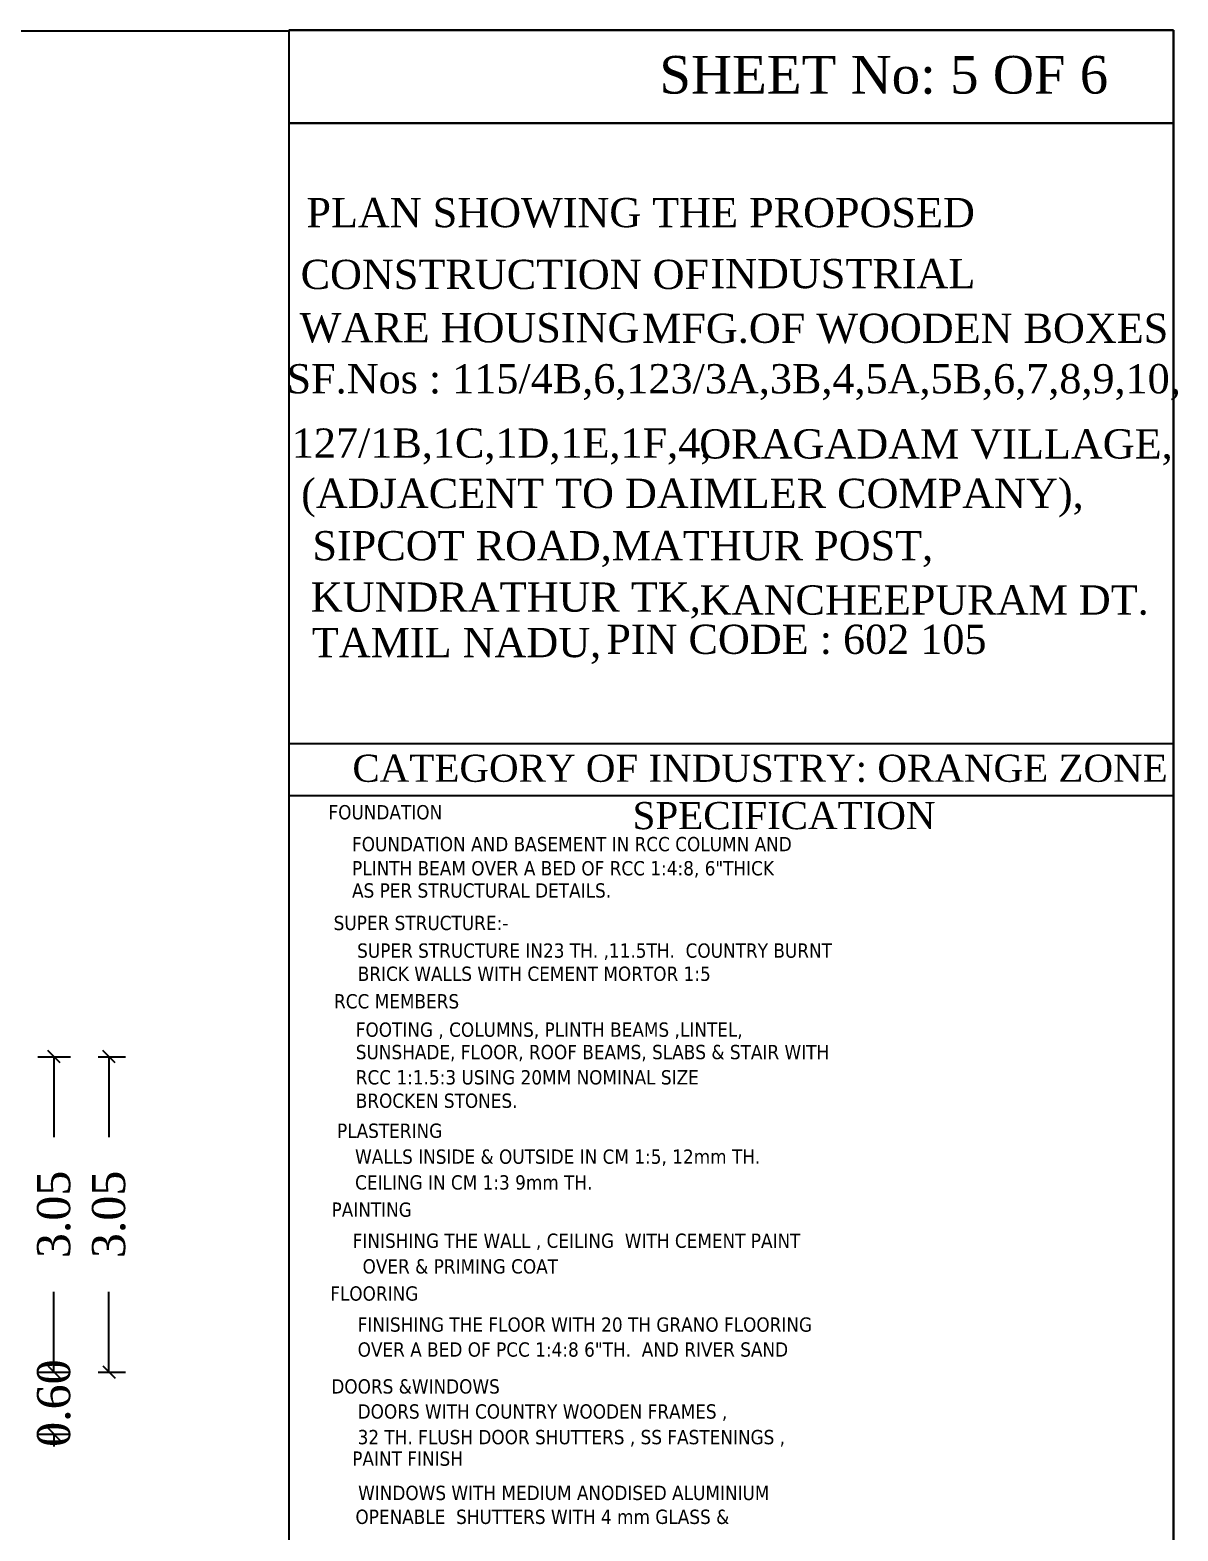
# Model space of a CAD drawing. Header units: metres. Extents: x 31037 to 31490, y -4422 to -3483.
# Drawn here: x 31205.18 to 31216.28, y -4191.71 to -4177.19 of the extents above; entities that cross this region are included whole.
import ezdxf

# ---------------------------------------------------------------- set-up
doc = ezdxf.new("R2010")
doc.units = ezdxf.units.M
doc.header["$LTSCALE"] = 30
doc.header["$MEASUREMENT"] = 0
doc.layers.get('0').update_dxf_attribs({"color": 30, "lineweight": 40})
for name, color, linetype, lineweight in [('DIM', 5, 'Continuous', 25), ('JSC-K-Text 2', 7, 'Continuous', 20), ('JSC-L-Text 3', 7, 'Continuous', 20), ('TEXT', 11, 'Continuous', 30)]:
    doc.layers.add(name, color=color, linetype=linetype, lineweight=lineweight)
doc.layers.add('LE', color=3, linetype='Continuous')
doc.styles.add('DIM', font='times.ttf')
doc.styles.add('JSC-Tahoma', font='tahoma.ttf')
doc.styles.add('RAM', font='dutchi.ttf')
doc.styles.get("Standard").update_dxf_attribs({"font": 'times.ttf', "height": 0.05})

# ---------------------------------------------------------------- blocks, each defined once
blk = doc.blocks.new('_Oblique')
at = {"color": 0, "linetype": 'ByBlock', "lineweight": -2}
blk.add_line((-0.5, -0.5), (0.5, 0.5), dxfattribs=at)

msp = doc.modelspace()

# ---------------------------------------------------------------- linework, layer by layer
at = {"color": 0, "lineweight": 25}
for p, q in [((31216.23199, -4177.19363), (31207.67829, -4177.19363)), ((31216.23336, -4184.09602), (31207.67829, -4184.09602)), ((31216.23336, -4184.59747), (31207.67829, -4184.59747))]:
    msp.add_line(p, q, dxfattribs=at)
at = {"layer": 'DIM', "color": 0, "lineweight": 25}
for p, q in [((31191.89869, -4177.20091), (31207.67829, -4177.20091)), ((31207.67829, -4177.19363), (31207.67829, -4210.25393)), ((31207.67829, -4177.19363), (31216.23199, -4177.19363)), ((31216.23199, -4177.19363), (31207.67829, -4177.19363)), ((31207.67829, -4177.19363), (31207.67829, -4214.861)), ((31216.23199, -4177.19363), (31216.23199, -4214.84218)), ((31216.23199, -4214.84218), (31216.23199, -4177.19363)), ((31207.67829, -4178.09274), (31216.23199, -4178.09274)), ((31216.23199, -4178.09274), (31207.67829, -4178.09274))]:
    msp.add_line(p, q, dxfattribs=at)
at = {"layer": 'DIM', "color": 4, "lineweight": 25}
for p, q in [((31205.2541, -4187.12099), (31205.56908, -4187.12099)), ((31205.40908, -4187.12099), (31205.40908, -4187.8977)), ((31205.83669, -4187.12099), (31206.10035, -4187.12099)), ((31205.94035, -4187.12099), (31205.94035, -4187.8977)), ((31205.40908, -4190.17099), (31205.40908, -4189.39429)), ((31205.94035, -4190.17099), (31205.94035, -4189.39429)), ((31205.2541, -4190.17099), (31205.56908, -4190.17099)), ((31205.2541, -4190.17099), (31205.56908, -4190.17099)), ((31205.40908, -4190.17099), (31205.40908, -4190.05099)), ((31205.83669, -4190.17099), (31206.10035, -4190.17099)), ((31205.2541, -4190.77099), (31205.56908, -4190.77099)), ((31205.40908, -4190.77099), (31205.40908, -4190.89099))]:
    msp.add_line(p, q, dxfattribs=at)

# ---------------------------------------------------------------- block references
at = {"layer": 'DIM', "color": 4, "lineweight": 25, "xscale": 0.12, "yscale": 0.12, "zscale": 0.12}
for p, rotation in [((31205.40908, -4187.12099), 89.99999999999999), ((31205.94035, -4187.12099), 89.99999999999999), ((31205.40908, -4190.17099), 270), ((31205.40908, -4190.17099), 270), ((31205.94035, -4190.17099), 270), ((31205.40908, -4190.77099), 89.99999999999999)]:
    msp.add_blockref('_Oblique', p, dxfattribs=dict(at, rotation=rotation))

# ---------------------------------------------------------------- texts
at = {"color": 0, "lineweight": 25}
for s, p in [('CATEGORY OF INDUSTRY: ORANGE ZONE', (31208.29432, -4184.46298)), ('SPECIFICATION', (31211.00327, -4184.92083))]:
    msp.add_text(s, height=0.2623825, dxfattribs=at).set_placement(p)
at = {"layer": 'DIM', "lineweight": 25, "char_height": 0.32, "attachment_point": 5, "rotation": 90, "style": 'DIM'}
for s, insert in [('\\A1;3.05', (31205.40908, -4188.64599)), ('\\A1;3.05', (31205.94035, -4188.64599)), ('\\A1;0.60', (31205.40908, -4190.47099))]:
    msp.add_mtext(s, dxfattribs=dict(at, insert=insert))
at = {"layer": 'JSC-K-Text 2', "color": 0, "lineweight": 25, "style": 'JSC-Tahoma'}
for s, p in [('FOUNDATION AND BASEMENT IN RCC COLUMN AND ', (31208.29068, -4185.13441)), ('PLINTH BEAM OVER A BED OF RCC 1:4:8, 6"THICK ', (31208.29068, -4185.36798)), ('AS PER STRUCTURAL DETAILS.', (31208.29068, -4185.58257)), ('SUPER STRUCTURE IN23 TH. ,11.5TH.  COUNTRY BURNT', (31208.34021, -4186.16409)), (' BRICK WALLS WITH CEMENT MORTOR 1:5', (31208.29446, -4186.38798)), ('FOOTING , COLUMNS, PLINTH BEAMS ,LINTEL,', (31208.32702, -4186.92848)), ('SUNSHADE, FLOOR, ROOF BEAMS, SLABS & STAIR WITH', (31208.32702, -4187.14526)), ('RCC 1:1.5:3 USING 20MM NOMINAL SIZE', (31208.32702, -4187.38953)), ('BROCKEN STONES.', (31208.32702, -4187.61566)), ('WALLS INSIDE & OUTSIDE IN CM 1:5, 12mm TH.', (31208.32021, -4188.15647)), ('CEILING IN CM 1:3 9mm TH.', (31208.32021, -4188.40587)), ('FINISHING THE WALL , CEILING  WITH CEMENT PAINT', (31208.29766, -4188.96943)), (' OVER & PRIMING COAT', (31208.34074, -4189.21766)), ('FINISHING THE FLOOR WITH 20 TH GRANO FLOORING', (31208.34508, -4189.78026)), ('OVER A BED OF PCC 1:4:8 6"TH.  AND RIVER SAND', (31208.34508, -4190.02158)), ('DOORS WITH COUNTRY WOODEN FRAMES ,', (31208.34508, -4190.62055)), (' 32 TH. FLUSH DOOR SHUTTERS , SS FASTENINGS ,', (31208.29274, -4190.86845)), ('PAINT FINISH', (31208.29274, -4191.07669)), ('WINDOWS WITH MEDIUM ANODISED ALUMINIUM ', (31208.34952, -4191.40782)), ('OPENABLE  SHUTTERS WITH 4 mm GLASS & ', (31208.3239, -4191.639))]:
    msp.add_text(s, height=0.1382876, dxfattribs=at).set_placement(p)
at = {"layer": 'JSC-L-Text 3', "color": 0, "lineweight": 25, "style": 'JSC-Tahoma'}
for s, height, p in [('FOUNDATION', 0.138288, (31208.06303, -4184.82635)), ('SUPER STRUCTURE:-', 0.1382876, (31208.11302, -4185.89676)), ('RCC MEMBERS', 0.1382876, (31208.11688, -4186.65441)), ('PLASTERING', 0.138288, (31208.14573, -4187.90576)), ('PAINTING', 0.138288, (31208.09276, -4188.66908)), (' FLOORING', 0.138288, (31208.02767, -4189.47991)), ('DOORS &WINDOWS', 0.1382876, (31208.09085, -4190.37835))]:
    msp.add_text(s, height=height, dxfattribs=at).set_placement(p)
at = {"layer": 'LE', "color": 0, "linetype": 'ByBlock', "lineweight": 25, "style": 'RAM'}
msp.add_text('SHEET No: 5 OF 6', height=0.3642056, dxfattribs=at).set_placement((31211.26143, -4177.8081, 0.12473))
at = {"layer": 'TEXT', "color": 0, "lineweight": 25}
for s, p in [('PLAN SHOWING THE PROPOSED ', (31207.84965, -4179.10038)), ('PLAN SHOWING THE PROPOSED ', (31207.84965, -4179.10038)), ('PLAN SHOWING THE PROPOSED ', (31207.84965, -4179.10038)), ('PLAN SHOWING THE PROPOSED ', (31207.84965, -4179.10038)), ('CONSTRUCTION OF ', (31207.79368, -4179.69762)), ('CONSTRUCTION OF ', (31207.79368, -4179.69762)), ('CONSTRUCTION OF ', (31207.79368, -4179.69762)), ('CONSTRUCTION OF ', (31207.79368, -4179.69762)), ('INDUSTRIAL  ', (31211.7559, -4179.69002)), ('WARE HOUSING  ', (31207.78458, -4180.21352)), ('WARE HOUSING  ', (31207.78458, -4180.21352)), ('MFG.OF WOODEN BOXES', (31211.09497, -4180.21867)), ('MFG.OF WOODEN BOXES', (31211.09497, -4180.21867)), ('SF.Nos : 115/4B,6,123/3A,3B,4,5A,5B,6,7,8,9,10,', (31207.6577, -4180.70679)), ('127/1B,1C,1D,1E,1F,4,', (31207.70846, -4181.32903)), ('ORAGADAM VILLAGE,', (31211.6479, -4181.33685)), ('(ADJACENT TO DAIMLER COMPANY),', (31207.79952, -4181.81497)), ('(ADJACENT TO DAIMLER COMPANY),', (31207.79952, -4181.81497)), ('SIPCOT ROAD,MATHUR POST,', (31207.90813, -4182.32114)), ('SIPCOT ROAD,MATHUR POST,', (31207.90813, -4182.32114)), ('KUNDRATHUR TK,', (31207.8921, -4182.81803)), ('KUNDRATHUR TK,', (31207.8921, -4182.81803)), ('KANCHEEPURAM DT.', (31211.65325, -4182.84615)), ('KANCHEEPURAM DT.', (31211.65325, -4182.84615)), ('TAMIL NADU,', (31207.90151, -4183.25786)), ('TAMIL NADU,', (31207.90151, -4183.25786)), ('PIN CODE : 602 105', (31210.74903, -4183.2261)), ('PIN CODE : 602 105', (31210.74903, -4183.2261))]:
    msp.add_text(s, height=0.2826064, dxfattribs=at).set_placement(p)

doc.saveas('drawing.dxf')
